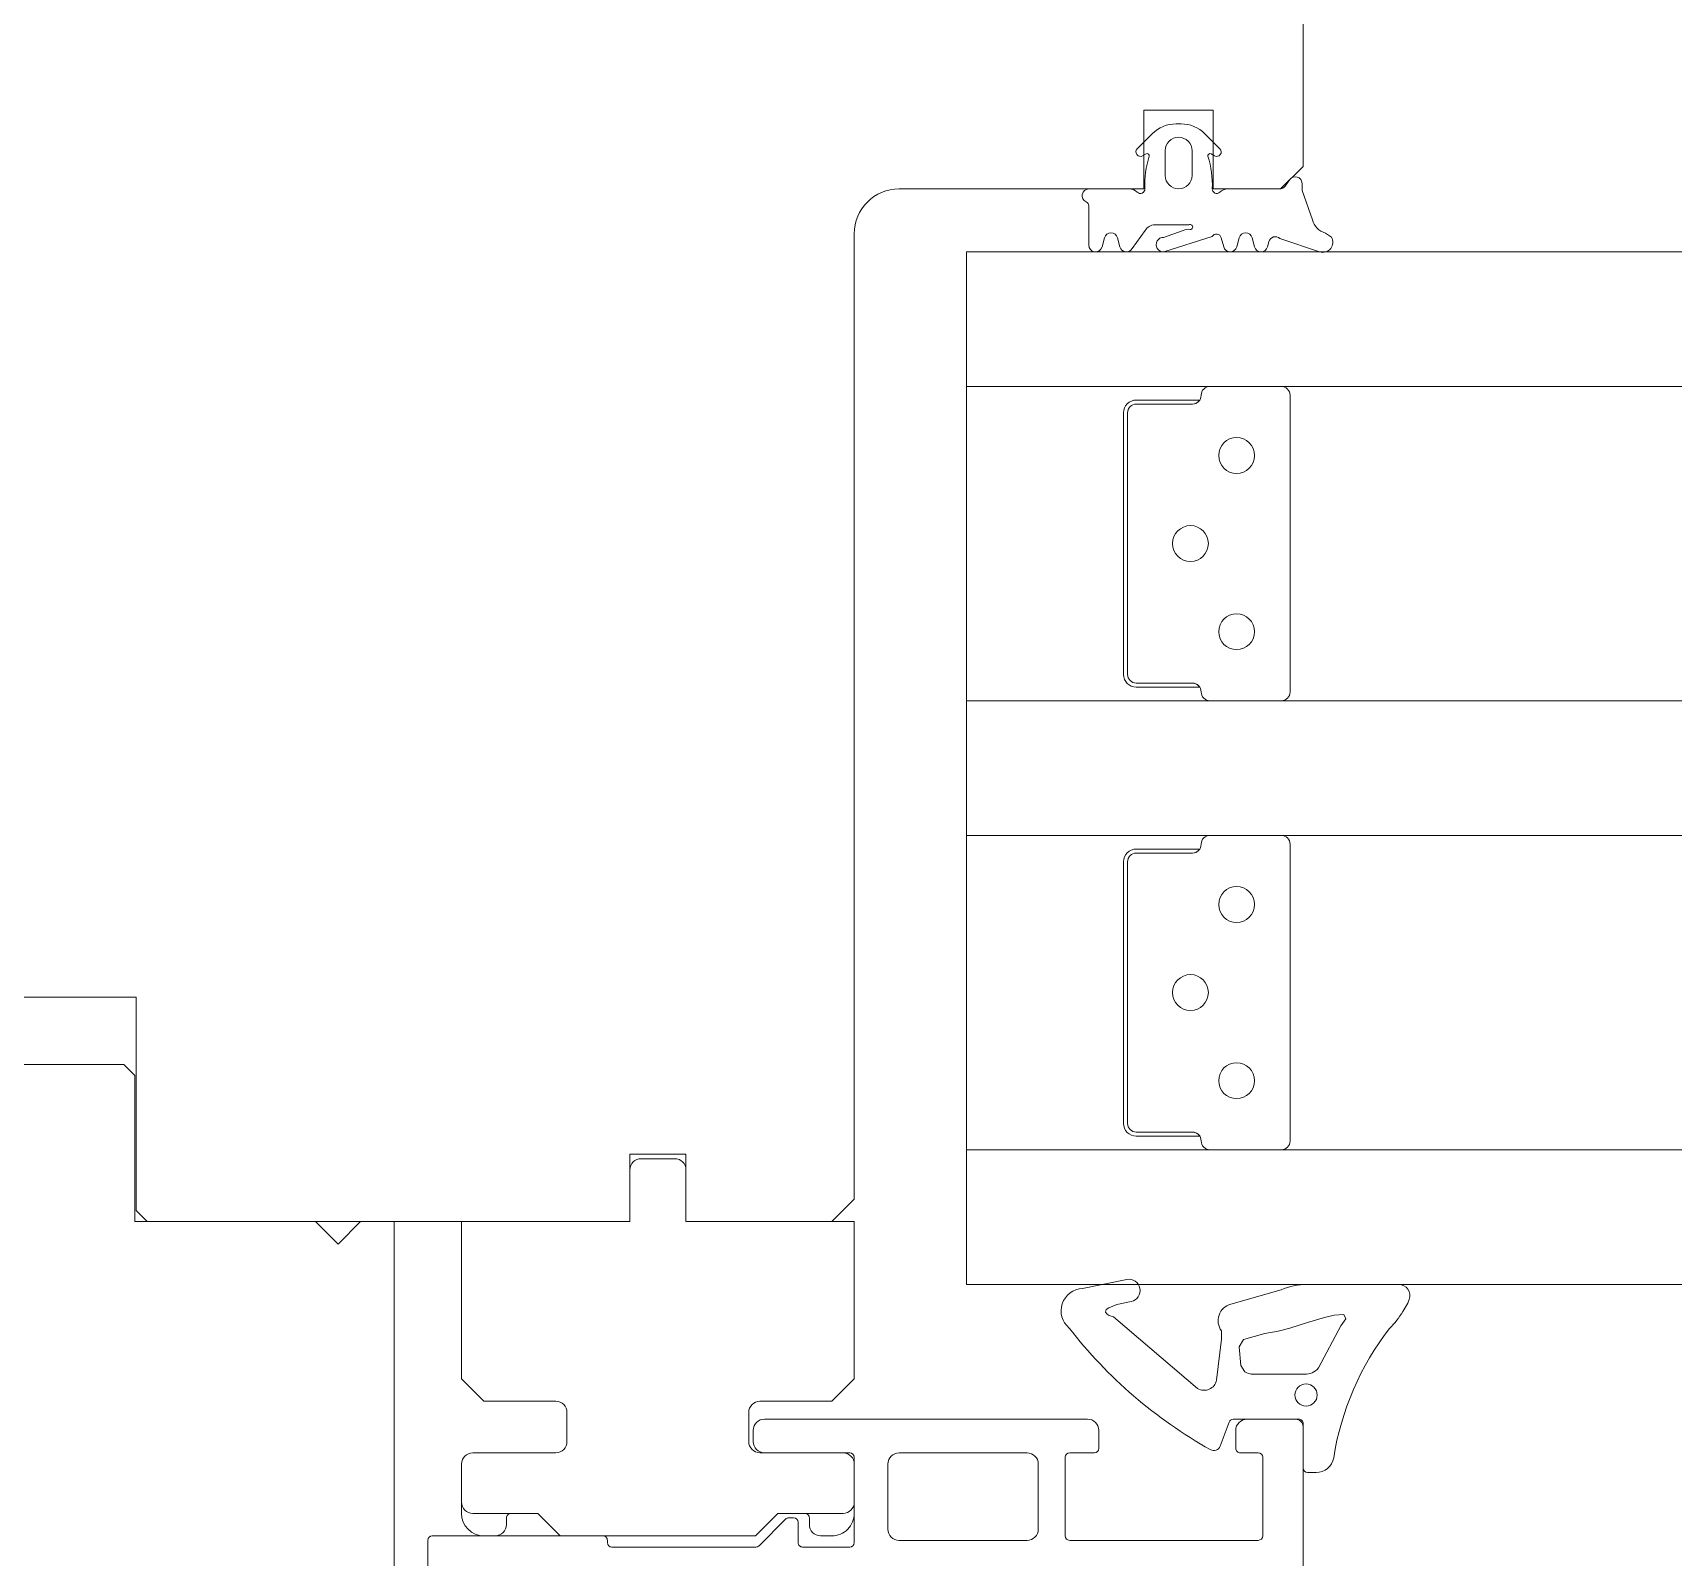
# Model space of a CAD drawing. Header units: metres. Extents: x 2.1 to 55.1, y 135.2 to 164.9.
# Drawn here: x 39.2343 to 39.3074, y 143.1817 to 143.2497 of the extents above; entities that cross this region are included whole.
import ezdxf

# ---------------------------------------------------------------- set-up
doc = ezdxf.new("R2010")
doc.units = ezdxf.units.M
doc.linetypes.add('AUSGEZOGEN', pattern=[0])
doc.layers.add('XR$1$Fenster', color=7, linetype='AUSGEZOGEN', lineweight=18)

msp = doc.modelspace()

# ---------------------------------------------------------------- linework, layer by layer
at = {"layer": 'XR$1$Fenster', "linetype": 'AUSGEZOGEN', "lineweight": 13, "transparency": 33554687}
for p, q in [((39.29091144862478, 143.2436987318046), (39.29091148167347, 143.2626987318046)), ((39.28381144688539, 143.2426987441544), (39.2838114529733, 143.2461987441544)), ((39.2838114529733, 143.2461987441544), (39.28691145297331, 143.2461987387623)), ((39.28691145297331, 143.2461987387623), (39.28691144688538, 143.2426987387623)), ((39.28525157095191, 143.2455963844896), (39.28547779839771, 143.2455962235759)), ((39.28352200422717, 143.2444865520692), (39.28419079623412, 143.2451562302283)), ((39.28653818471582, 143.2451562260344), (39.28720697432986, 143.2444865454857)), ((39.28391356837366, 143.2442587749914), (39.2837636298639, 143.2441720854956)), ((39.28476495518208, 143.2432966021565), (39.28476569704785, 143.2444032608438)), ((39.28596549120569, 143.2443959893837), (39.28596478403576, 143.2432958309195)), ((39.28696534756948, 143.2441720797754), (39.28681540936949, 143.2442587698069)), ((39.28991144688538, 143.2426987335441), (39.29091144862478, 143.2436987318046)), ((39.27291144688541, 143.2426987631139), (39.28381144688539, 143.2426987441544)), ((39.28136466917208, 143.242694904696), (39.28317500059576, 143.2426949021616)), ((39.28691144688538, 143.2426987387623), (39.28991144688538, 143.2426987335441)), ((39.28755397155935, 143.2426948943381), (39.28986971324257, 143.2426948901022)), ((39.29011545910529, 143.2428228167438), (39.29031893462218, 143.2431134088219)), ((39.29086467993153, 143.2429413880885), (39.29086467975713, 143.2428437707397)), ((39.29086467975713, 143.2428437707397), (39.29086467958312, 143.2427463660349)), ((39.29087249080222, 143.2426216188152), (39.29133040003361, 143.2413258925187)), ((39.28136467495868, 143.2401949049293), (39.28136467813644, 143.2419366426736)), ((39.28582580828776, 143.2410948973229), (39.28431063427635, 143.2410949000299)), ((39.27091136861222, 143.1976987665928), (39.2709114434066, 143.2406987665927)), ((39.28206279134848, 143.2405215811063), (39.28195445256785, 143.2401172581621)), ((39.28275068418015, 143.2401172567395), (39.28264234684426, 143.2405215800709)), ((39.28387762112781, 143.2408449008035), (39.28330026941991, 143.2400449014712)), ((39.28469995901351, 143.2405397019964), (39.28557179122369, 143.2408488340796)), ((39.28685805473992, 143.2405725435818), (39.28470853538779, 143.2398948990898)), ((39.28737475111081, 143.2401172487434), (39.28726641377491, 143.2405215720749)), ((39.2880626453872, 143.2405215706523), (39.28795430660658, 143.240117247708)), ((39.28875053821888, 143.2401172462855), (39.28864220088298, 143.2405215696169)), ((39.29165030028921, 143.2398948869945), (39.28988015833684, 143.2404939437563)), ((39.29190653791469, 143.2407262445725), (39.29217400789815, 143.2405535556058)), ((39.2759114419875, 143.239898757668), (39.27591143155107, 143.233898757668)), ((39.27591144198786, 143.2398989651218), (40.69791238596623, 143.239899373737)), ((39.28939162391417, 143.2403468774398), (39.28933009371465, 143.24011724525)), ((39.27591140719941, 143.219898757668), (39.27591143155107, 143.233898757668)), ((40.6979123755298, 143.233899373737), (39.27591143155143, 143.2338989651218)), ((39.28994143155105, 143.2338987332641), (39.28676143155106, 143.2338987387954)), ((39.28630143049872, 143.2332937395956), (39.28348143049872, 143.2332937445007)), ((39.28598143018562, 143.2331137401522), (39.28348143018562, 143.2331137445007)), ((39.28348143018562, 143.2331137445007), (39.28598143018562, 143.2331137401522)), ((39.28630143047622, 143.2332808046275), (39.28630143049872, 143.2332937395956)), ((39.28637143087269, 143.2335087394738), (39.28637143086399, 143.2335037394738)), ((39.29033140787775, 143.2202887325858), (39.29033143087268, 143.2335087325858)), ((39.28291142950727, 143.2327237454921), (39.2829114092432, 143.2210737454922)), ((39.28309142950726, 143.232723745179), (39.28309140924319, 143.221073745179)), ((39.28309140924319, 143.221073745179), (39.28309142950726, 143.232723745179)), ((39.28348140856482, 143.2206837445007), (39.28598140856482, 143.2206837401522)), ((39.28598140856482, 143.2206837401522), (39.28348140856482, 143.2206837445007)), ((39.27591139676299, 143.213898757668), (39.27591140719941, 143.219898757668)), ((40.69791235117815, 143.2198993737371), (39.27591140719978, 143.2198989651218)), ((39.28348140825174, 143.2205037445007), (39.28630140825173, 143.2205037395956)), ((39.28630140825173, 143.2205037395956), (39.28630140827423, 143.2205166745637)), ((39.28637140788646, 143.2202937394738), (39.28637140787776, 143.2202887394738)), ((39.28676140719939, 143.2198987387954), (39.2899414071994, 143.2198987332641)), ((39.27591137241133, 143.199898757668), (39.27591139676299, 143.213898757668)), ((39.27591139676335, 143.2138989651218), (40.69791234074172, 143.2138993737371)), ((39.28637139608461, 143.2135087394738), (39.28637139607591, 143.2135037394738)), ((39.28994139676297, 143.2138987332642), (39.28676139676298, 143.2138987387955)), ((39.29033137308966, 143.2002887325858), (39.2903313960846, 143.2135087325858)), ((39.28291139471918, 143.2127237454922), (39.28291137445512, 143.2010737454922)), ((39.28309139471917, 143.2127237451791), (39.28309137445511, 143.2010737451791)), ((39.28309137445511, 143.2010737451791), (39.28309139471917, 143.2127237451791)), ((39.28598139539754, 143.2131137401522), (39.28348139539754, 143.2131137445007)), ((39.28348139539754, 143.2131137445007), (39.28598139539754, 143.2131137401522)), ((39.28630139571063, 143.2132937395956), (39.28348139571064, 143.2132937445007)), ((39.28630139568813, 143.2132808046275), (39.28630139571063, 143.2132937395956)), ((39.22891138426692, 143.2066988396478), (39.23891138426691, 143.2066988222537)), ((39.23891138426691, 143.2066988222537), (39.23891136774257, 143.1971988222537)), ((39.23836137904868, 143.2036988232104), (39.22946137904871, 143.2036988386911)), ((39.23886137817899, 143.2031988223407), (39.23836137904868, 143.2036988232104)), ((39.23886136687287, 143.1966988223407), (39.23886137817899, 143.2031988223407)), ((39.28348137346366, 143.2005037445007), (39.28630137346365, 143.2005037395956)), ((39.28348137377674, 143.2006837445007), (39.28598137377674, 143.2006837401522)), ((39.28598137377674, 143.2006837401522), (39.28348137377674, 143.2006837445007)), ((39.28630137346365, 143.2005037395956), (39.28630137348615, 143.2005166745637)), ((39.28637137309838, 143.2002937394739), (39.28637137308967, 143.2002887394738)), ((39.26091136687283, 143.1966987839868), (39.26091137209104, 143.1996987839869)), ((39.26091137209104, 143.1996987839869), (39.26341137209104, 143.1996987796383)), ((39.26141297220025, 143.1994987831073), (39.26216297220026, 143.1994987818028)), ((39.26216297220026, 143.1994987818028), (39.26291297220025, 143.1994987804982)), ((39.26341137209104, 143.1996987796383), (39.26341136687282, 143.1966987796383)), ((39.2759113619749, 143.1938987576681), (39.27591137241133, 143.199898757668)), ((40.69791231639007, 143.1998993737371), (39.27591137241168, 143.1998989651218)), ((39.28676137241131, 143.1998987387955), (39.2899413724113, 143.1998987332642)), ((39.26091296732992, 143.1966987839801), (39.26091297133056, 143.198998783977)), ((39.26341297133056, 143.1989987796285), (39.26341296732993, 143.1966987796315)), ((39.26991136687281, 143.1966987683322), (39.27091136861222, 143.1976987665928)), ((39.24691136687284, 143.1966988083385), (39.23886136687287, 143.1966988223407)), ((39.23891136774257, 143.1971988222537), (39.23941136687285, 143.196698821384)), ((39.23941136687285, 143.196698821384), (39.26091136687283, 143.1966987839868)), ((39.24791136513343, 143.1956988065991), (39.24691136687284, 143.1966988083385)), ((39.24891136687284, 143.1966988048597), (39.24791136513343, 143.1956988065991)), ((39.25041136687284, 143.1966988022506), (39.24891136687284, 143.1966988048597)), ((39.25041133640056, 143.179180006674), (39.25041136687284, 143.1966988022506)), ((39.25341295515143, 143.1896987970451), (39.25341296732994, 143.1966987970374)), ((39.25341296732994, 143.1966987970374), (39.26091296732992, 143.1966987839801)), ((39.26341136687282, 143.1966987796383), (39.26991136687281, 143.1966987683322)), ((39.26341296732993, 143.1966987796315), (39.27091296732992, 143.1966987665978)), ((39.27091296732992, 143.1966987665978), (39.27091295515675, 143.1896987666056)), ((39.27591136197526, 143.1938989651218), (40.69791230595364, 143.1938993737371)), ((39.28305562344412, 143.1941172087297), (39.28107925614285, 143.193719892589)), ((39.28993500774333, 143.1936585938664), (39.28768789863492, 143.1930223968605)), ((39.28993500774335, 143.1936585938665), (39.28768789863494, 143.1930223968607)), ((39.29517367609287, 143.1938943275221), (39.29110071913943, 143.1938943346067)), ((39.29517367609287, 143.1938943275223), (39.29110071913943, 143.1938943346068)), ((39.28214413851353, 143.1927750203033), (39.2822587227599, 143.1928608625245)), ((39.28214413851354, 143.1927750203035), (39.2822587227599, 143.1928608625247)), ((39.2822587227599, 143.1928608625245), (39.28261310033816, 143.1930082391395)), ((39.28261310033816, 143.1930082391395), (39.28325271370077, 143.1931368231836)), ((39.29536101964946, 143.1926936169677), (39.29549411007311, 143.1929096709046)), ((39.29536101964947, 143.1926936169679), (39.29549411007311, 143.1929096709048)), ((39.28210553454139, 143.1926697416507), (39.28214413851354, 143.1927750203035)), ((39.28217842213706, 143.1925744561096), (39.28210553454138, 143.1926697416505)), ((39.28217842213708, 143.1925744561098), (39.28210553454139, 143.1926697416507)), ((39.28226603403386, 143.1925207544214), (39.28217842213706, 143.1925744561096)), ((39.28247059700109, 143.1924481415298), (39.28226603403386, 143.1925207544214)), ((39.28621314590577, 143.1892610936388), (39.28247059700109, 143.1924481415298)), ((39.28621314590578, 143.1892610936389), (39.28247059700109, 143.1924481415299)), ((39.29031819773577, 143.1919563694104), (39.29110556216872, 143.1921980080402)), ((39.29110556216872, 143.1921980080402), (39.29186555628006, 143.1924202219155)), ((39.29186555628006, 143.1924202219157), (39.29230479741604, 143.1925267949781)), ((39.29230479741604, 143.192526794978), (39.29272981438496, 143.1925534451774)), ((39.29281816310395, 143.1923667568678), (39.29259486921964, 143.1920524583655)), ((39.29272981438496, 143.1925534451774), (39.29281816310395, 143.1923667568678)), ((39.29272981438496, 143.1925534451776), (39.29281816310397, 143.192366756868)), ((39.28727187262892, 143.191464350009), (39.28706184981402, 143.1896336724256)), ((39.28727187262893, 143.1914643500092), (39.28706184981402, 143.1896336724258)), ((39.28727187326169, 143.191828135347), (39.28727187262892, 143.191464350009)), ((39.28727187326169, 143.1918281353471), (39.28727187262893, 143.1914643500092)), ((39.2882553895229, 143.1914433257656), (39.28806873854099, 143.1911175674128)), ((39.28920773260703, 143.1917075809482), (39.2882553895229, 143.1914433257654)), ((39.2892086609766, 143.1917075842777), (39.28979933630647, 143.1918128273038)), ((39.28979933630647, 143.1918128273038), (39.29031819773577, 143.1919563694104)), ((39.29259486921964, 143.1920524583655), (39.2915991077402, 143.1901797876797)), ((39.28806873854099, 143.1911175674126), (39.2881374000176, 143.1902882579246)), ((39.2881374000176, 143.1902882579246), (39.28832182772098, 143.1900045047457)), ((39.2881374000176, 143.1902882579248), (39.28832182772098, 143.1900045047459)), ((39.28832182772098, 143.1900045047459), (39.28840734268535, 143.1899646362532)), ((39.28840734268533, 143.189964636253), (39.28848193246038, 143.1899372909389)), ((39.28848193246038, 143.1899372909391), (39.28855441683881, 143.1899158602729)), ((39.25441295341165, 143.1886987953042), (39.25341295515143, 143.1896987970451)), ((39.27091295515675, 143.1896987666056), (39.26991295341772, 143.1886987683435)), ((39.2885544168388, 143.1899158602727), (39.28859722572561, 143.1899052708069)), ((39.28859722572561, 143.1899052708069), (39.28865839526711, 143.1898938041429)), ((39.29097491123434, 143.1898938019204), (39.28865839526721, 143.1898938041429)), ((39.29097491123434, 143.1898938019206), (39.28865839526721, 143.1898938041431)), ((39.25761295340045, 143.1886987897344), (39.25441295341165, 143.1886987953042)), ((39.26991295341772, 143.1886987683435), (39.26671295342893, 143.1886987739058)), ((39.25811295026875, 143.1868987888703), (39.25811295252999, 143.1881987888647)), ((39.26621295255999, 143.1881987747755), (39.26621295029877, 143.1868987747811)), ((39.28131245713601, 143.1878987485169), (39.26691295200077, 143.1878987735635)), ((39.28722229039548, 143.1866917340898), (39.28761210913898, 143.1877627468843)), ((39.2878000477609, 143.1878943402331), (39.29058175491691, 143.1878943353946)), ((39.29071295215664, 143.1878987323823), (39.28841313083095, 143.1878987363826)), ((39.26641295113106, 143.1873987744332), (39.26641295026137, 143.1868987744332)), ((39.28181245487477, 143.1865987476472), (39.2818124562663, 143.1873987476472)), ((39.28791312996125, 143.1873987372523), (39.28791312856972, 143.1865987370357)), ((39.2909129399808, 143.1808987317979), (39.29091295180876, 143.1876987320344)), ((39.2909129515729, 143.1875631375864), (39.29091294836291, 143.1857176806066)), ((39.2909129515729, 143.1875631375866), (39.29091294836291, 143.1857176806067)), ((39.25391294943646, 143.1863987961757), (39.25761294939906, 143.1863987897399)), ((39.26671294942906, 143.1863987739113), (39.27041294939166, 143.1863987674756)), ((39.26691294939165, 143.1863987735635), (39.27071294939166, 143.1863987669537)), ((39.27861294954755, 143.1863987532124), (39.27291294939165, 143.186398763127)), ((39.28051294933418, 143.1863987499076), (39.2816124545269, 143.1863987479951)), ((39.28811312822186, 143.1863987366878), (39.28891294954754, 143.1863987352966)), ((39.25341294560977, 143.1841987970527), (39.25341294856675, 143.1858987970454)), ((39.27091294904378, 143.1861987666059), (39.27091294637739, 143.1846658369886)), ((39.27091294852196, 143.1858987666059), (39.27091294556497, 143.1841987666131)), ((39.27241294852195, 143.1858987639968), (39.2724129434777, 143.1829987779227)), ((39.27911294363361, 143.1829987662687), (39.27911294867786, 143.1858987523428)), ((39.2803129428984, 143.1826987641814), (39.28031294898629, 143.1861987502555)), ((39.28911294919966, 143.1861987349487), (39.28911294311176, 143.1826987488746)), ((39.29111294801503, 143.1855176802587), (39.29148913705198, 143.1855176796043)), ((39.29111294801503, 143.1855176802588), (39.29148913705199, 143.1855176796045)), ((39.25341294560977, 143.1841987970454), (39.25341294474006, 143.1836987970527)), ((39.27091294637739, 143.1846658369886), (39.27091294243407, 143.1823987805318)), ((39.27091294556497, 143.1841987666059), (39.27091294469526, 143.1836987666131)), ((39.25561294471767, 143.183698793226), (39.25391294474007, 143.183698796183)), ((39.25541294471767, 143.1836987935739), (39.25391294474007, 143.183698796183)), ((39.25541294384796, 143.1831987935739), (39.25541294436979, 143.1834987935738)), ((39.25681294471767, 143.1836987911387), (39.25541294471767, 143.1836987935739)), ((39.25781294297825, 143.1826987893993), (39.25681294471767, 143.1836987911387)), ((39.26751294471766, 143.183698772527), (39.26651294297825, 143.1826987742665)), ((39.26785436563998, 143.1834401932894), (39.26667153478878, 143.1822573665531)), ((39.26891294471766, 143.1836987700919), (39.26751294471766, 143.183698772527)), ((39.26821294436978, 143.1834987713095), (39.2679957870981, 143.1834987716872)), ((39.26871294471766, 143.1836987704398), (39.27041294469526, 143.1836987674828)), ((39.26891294384796, 143.1831987700919), (39.26891294436977, 143.1834987700919)), ((39.27041294469526, 143.1836987674828), (39.26891294471766, 143.1836987700919)), ((39.25971294296451, 143.1826987862809), (39.25211294296451, 143.1826987995004)), ((39.25441294300066, 143.1826987953133), (39.25491294297827, 143.1826987944436)), ((39.26216294297825, 143.1826987818329), (39.25781294297825, 143.1826987893993)), ((39.26651294297825, 143.1826987742665), (39.26216294297825, 143.1826987818329)), ((39.26841294245646, 143.1823987848803), (39.2684129440219, 143.1832987709616)), ((39.26991294295586, 143.1826987683525), (39.26941294297825, 143.1826987692222)), ((39.25191294261663, 143.1824987998482), (39.25191293983358, 143.1808987996347)), ((39.25991294244271, 143.1823987996652), (39.25991294261662, 143.182498785933)), ((39.26653011333065, 143.1821987881553), (39.26011294209483, 143.1821987993173)), ((39.27071294208619, 143.1821987808797), (39.26861294210858, 143.1821987845324)), ((39.272912942608, 143.182498777053), (39.27861294276389, 143.1824987671384)), ((39.28891294276387, 143.1824987492225), (39.28051294255052, 143.1824987638335))]:
    msp.add_line(p, q, dxfattribs=at)
for centre, radius in [((39.28795142620239, 143.2308237367255), 0.0008), ((39.28589141937523, 143.2268987403087), 0.0008), ((39.28795141254806, 143.2229737367255), 0.0008), ((39.2879513914143, 143.2108237367256), 0.0008), ((39.28589138458715, 143.2068987403087), 0.0008), ((39.28795137775998, 143.2029737367256), 0.0008), ((39.29104483351561, 143.1889715287992), 0.0004975995980441894), ((39.2910448335156, 143.1889715287994), 0.0004975995980441894)]:
    msp.add_circle(centre, radius, dxfattribs=at)
for centre, radius, start, end in [((39.28525254639386, 143.24409571945), 0.001500665356587004, 90.03724262132589, 135.0334602214272), ((39.28547681795125, 143.2440961057799), 0.00150011811635233, 44.96633504863584, 89.9625526492187), ((39.28536557454443, 143.2443963940189), 0.0005999167977170056, 359.9613548185454, 179.3441612628648), ((39.28366350303246, 143.2443452132055), 0.000199996465724908, 135.0324001141379, 300.0425499536802), ((39.28787050239793, 143.2428950978311), 0.004010691691120327, 161.7762385165799, 182.7208520869074), ((39.28396364063607, 143.2441722285235), 9.998761204555251e-05, 346.776813338982, 120.0519263610839), ((39.28676533679783, 143.244172223518), 9.998761204389728e-05, 59.94786891334765, 193.2229819361451), ((39.28285847047257, 143.2428951067856), 0.004010691691110766, 357.2796186555652, 18.22355675328337), ((39.28706547501955, 143.2443452071275), 0.0001999964657248329, 239.9572453154084, 44.96739515846984), ((39.28536487169563, 143.2432994628581), 0.0005999233341336366, 180.2732128296292, 359.6531289710102), ((39.2729114434066, 143.2406987631139), 0.002, 89.99990033943095, 179.9999003392274), ((39.2813646687521, 143.242394904696), 0.0002999999999997581, 89.99991978827686, 246.4229948376047), ((39.28317499970246, 143.2421949021615), 0.0005000000000018195, 45.62214287247284, 89.99989763519615), ((39.28366456530313, 143.2426952167424), 0.0001999922550870146, 225.6221432053651, 2.720852418565985), ((39.28706440685021, 143.2426952106696), 0.000199992258022922, 177.2653970910719, 314.3776523968498), ((39.28755397066605, 143.2421948943381), 0.0005000000000028573, 89.99989763601036, 134.377652400045), ((39.28986971379133, 143.2429948901022), 0.0003000000000010926, 269.9998951960584, 324.999900333425), ((39.29056467993616, 143.2429413354635), 0.0003000000000007143, 0.01005063698148137, 144.999900333425), ((39.29186467958313, 143.2427463642483), 0.001000000000019953, 179.9998976343819, 187.1660551058255), ((39.28116467813644, 143.2419366430309), 0.0002000000000015805, 359.9998976441526, 66.42299483806842), ((39.28431063338305, 143.2405949000299), 0.000499999999997272, 89.99989763519613, 149.9998976369923), ((39.28588319776613, 143.2410012807785), 0.0001098071473446363, 270.1831577724036, 121.5094256351475), ((39.29214719866522, 143.2415340686243), 0.0008429100162969461, 194.2984682585052, 253.410556633889), ((39.28235256895765, 143.2404439348751), 0.0002999999999998129, 14.99989763285675, 164.9998976378867), ((39.28468883084622, 143.2402170954937), 0.0003227983762171808, 88.02439099010013, 273.4996749562973), ((39.28580053522898, 143.2403374096569), 0.0005602488376301034, 81.47895593540089, 114.0974612785655), ((39.28705166895936, 143.2404624137757), 0.0002227443381076419, 15.40191502252215, 150.3683253615576), ((39.28835242299637, 143.240443924421), 0.0003000000000018211, 14.99989763845116, 164.9998976378867), ((39.28968140152334, 143.2402692312085), 0.0002999999999995886, 48.50744590689882, 164.9998976326436), ((39.29179142801927, 143.2403202106379), 0.0004481263636225877, 251.6435070467089, 31.38005205814546), ((39.2816646749587, 143.2401949043933), 0.0003000000000003469, 179.9998976360104, 344.9998976326435), ((39.28304046206677, 143.2401949019353), 0.0002999999999996815, 194.9998976380999, 329.9998976344334), ((39.28766452899741, 143.2401948939392), 0.0002999999999998212, 194.9998976384511, 344.9998976326435), ((39.2890403161055, 143.2401948914813), 0.0002999999999998212, 194.9998976384511, 344.9998976378868), ((39.28676143087269, 143.2335087387954), 0.0003899999999994179, 89.99990034027125, 179.9999003392274), ((39.28994143087269, 143.2335087332641), 0.0003900000000003274, 359.9999003392274, 89.99990034027128), ((39.28348142950725, 143.2327237445007), 0.000569999999999709, 89.9999003392274, 179.9999003420843), ((39.28348142950725, 143.2327237445007), 0.0003900000000003274, 89.9999003392274, 179.9999003392274), ((39.28348142950725, 143.2327237445007), 0.0003899999999998727, 89.9999003392274, 179.9999003392274), ((39.28598143086399, 143.2335037401521), 0.0003899999999999011, 269.9999003392274, 359.9999003392274), ((39.28598143086399, 143.2335037401521), 0.0003900000000003274, 269.9999003392274, 325.1360623857441), ((39.28348140924321, 143.2210737445007), 0.0005700000000001637, 179.9999003392274, 269.9999003392274), ((39.28348140924321, 143.2210737445007), 0.0003899999999998727, 179.9999003392274, 269.9999003392274), ((39.28348140924321, 143.2210737445007), 0.0003900000000003274, 179.9999003392274, 269.9999003392274), ((39.28598140788646, 143.2202937401522), 0.0003900000000003274, 359.9999003350519, 89.99990034027128), ((39.28598140788646, 143.2202937401522), 0.0003900000000003419, 34.8637382932838, 89.99990034027128), ((39.28676140787777, 143.2202887387954), 0.0003900000000003274, 179.9999003350519, 269.9999003402713), ((39.28994140787776, 143.2202887332641), 0.0003900000000003274, 269.9999003402713, 359.9999003392274), ((39.2859813960759, 143.2135037401522), 0.0003899999999999011, 269.9999003402713, 359.9999003392274), ((39.28676139608461, 143.2135087387954), 0.0003900000000003274, 89.9999003392274, 179.9999003350519), ((39.2899413960846, 143.2135087332641), 0.0003900000000003274, 359.9999003350519, 89.9999003392274), ((39.28348139471919, 143.2127237445007), 0.000569999999999709, 89.99990033994163, 179.9999003392274), ((39.28348139471919, 143.2127237445007), 0.0003900000000003274, 89.99990034027128, 179.9999003392274), ((39.28348139471919, 143.2127237445007), 0.0003899999999998727, 89.99990034027125, 179.9999003392274), ((39.2859813960759, 143.2135037401522), 0.0003900000000003274, 269.9999003402713, 325.1360623857441), ((39.28348137445512, 143.2010737445007), 0.0005700000000001637, 179.9999003392274, 269.9999003399416), ((39.28348137445512, 143.2010737445007), 0.0003899999999998727, 179.9999003350519, 269.9999003392274), ((39.28348137445512, 143.2010737445007), 0.0003900000000003274, 179.9999003350519, 269.9999003392274), ((39.28598137309837, 143.2002937401522), 0.0003900000000003274, 359.9999003392274, 89.9999003392274), ((39.28598137309837, 143.2002937401522), 0.0003900000000003419, 34.8637382932838, 89.9999003392274), ((39.28676137308968, 143.2002887387955), 0.0003900000000003274, 179.9999003392274, 269.9999003402713), ((39.28994137308968, 143.2002887332641), 0.0003900000000003274, 269.9999003402713, 359.9999003392274), ((39.26141297133054, 143.1989987831073), 0.0005000000000001137, 89.9999003392274, 179.9999003392274), ((39.26291297133056, 143.1989987804982), 0.0005, 359.9999003392274, 89.99990033922741), ((39.28113179326779, 143.1927212734793), 0.001000000137830087, 93.01154158008006, 229.8572035789666), ((39.28113179326779, 143.1927212734795), 0.001000000137830087, 93.01154158008006, 229.8572035789666), ((39.28315416828956, 143.1936270158998), 0.0005000000970792493, 281.3668873340347, 101.3668212067938), ((39.28315416828958, 143.1936270158999), 0.0005000000970792493, 281.3668873340347, 101.366821206152), ((39.2911007178376, 143.1908943149262), 0.003000019680441993, 89.99997513708017, 112.8653932965085), ((39.2911007178376, 143.1908943149263), 0.003000019680441993, 89.99997513708017, 112.8653932965085), ((39.29517367522318, 143.1933943275221), 0.000500000000000108, 340.9740963745595, 89.99990033922741), ((39.29517367522318, 143.1933943275223), 0.000500000000000108, 340.9740963714804, 89.9999003392274), ((39.28789821485979, 143.1922795396949), 0.0007720554920987467, 105.807771727807, 215.7802899924659), ((39.28789821485979, 143.1922795396951), 0.0007720554920987467, 105.807771727807, 215.7802899924659), ((39.29411432243562, 143.1937596277432), 0.001620567972084734, 328.3667002941162, 340.9740963724903), ((39.29411432243562, 143.1937596277434), 0.001620567972084734, 328.3667002941162, 340.9740963724903), ((39.29168313640626, 143.1949592134475), 0.004319693572466366, 315.6164257223144, 328.3667002935229), ((39.29168313640626, 143.1949592134476), 0.004319693572466366, 315.6164257223144, 328.3667002935229), ((39.29695767415897, 143.2047304150395), 0.0208433264326006, 217.7949903305144, 240.7686154032314), ((39.29695767415897, 143.2047304150397), 0.0208433264326006, 217.7949903305144, 240.7686154031932), ((39.30462545713745, 143.1842515428353), 0.01249808194475796, 142.0486384424774, 171.1539484173629), ((39.30462545713746, 143.1842515428355), 0.01249808194475796, 142.0486384425801, 171.1539484174916), ((39.29099082798449, 143.1906832446778), 0.0007896031979224353, 268.8449586046943, 320.3863454712629), ((39.29099082798449, 143.190683244678), 0.0007896031979224353, 268.8449586046943, 320.3863454728517), ((39.28650131308691, 143.1897576007718), 0.0005740728676943936, 239.86960037964, 347.5330959194451), ((39.28650131308692, 143.1897576007719), 0.0005740728676943936, 239.86960037964, 347.5330959222149), ((39.25761295252999, 143.1881987897344), 0.0005000000000001137, 359.9999003392274, 89.99990025291986), ((39.26671295255999, 143.1881987739058), 0.0005, 89.99990042553492, 179.9999003392274), ((39.26691295113106, 143.1873987735635), 0.0005, 89.99990033922741, 179.9999003392274), ((39.2813124562663, 143.1873987485169), 0.0005000000000001137, 359.9999003392274, 89.9999003392274), ((39.28780004732919, 143.1876943424936), 0.0001999998100000054, 89.99985674157438, 159.9998698240073), ((39.28780004732918, 143.1876943424938), 0.0001999998100000054, 89.99985674157438, 159.9998698240073), ((39.28841312996125, 143.1873987363826), 0.0005000000000009095, 89.9999003392274, 179.9999003392274), ((39.29058175434083, 143.1875631381625), 0.0003311972320744693, 359.9999003405579, 89.99985673924469), ((39.29058175434083, 143.1875631381627), 0.0003311972320744693, 359.9999003405579, 89.99985673924469), ((39.29071295180876, 143.1876987323823), 0.0002000000000010687, 359.9999003392274, 89.99990034126296), ((39.25391294856675, 143.1858987961757), 0.0004999999999999148, 89.9999003392274, 179.9999003392274), ((39.25761295026876, 143.1868987897399), 0.0005, 269.9999003392274, 359.9999003392274), ((39.26671295029875, 143.1868987739114), 0.0005, 179.9999003392274, 269.9999003392274), ((39.26691295026136, 143.1868987735635), 0.0005, 179.9999003392274, 269.9999003392274), ((39.27041294852196, 143.1858987674756), 0.0005, 359.9999003359705, 89.9999003392274), ((39.27071294904378, 143.1861987669537), 0.0002000000000007276, 359.9999003473696, 89.99990033922741), ((39.27291294852195, 143.1858987631271), 0.0005, 89.99990034004162, 179.9999003392274), ((39.27861294867785, 143.1858987532125), 0.0005000000000002842, 359.9999003392274, 89.9999003392274), ((39.28051294898629, 143.1861987499076), 0.0002000000000009834, 89.99990034126296, 179.9999003392274), ((39.28161245487478, 143.1865987479951), 0.0001999999999979991, 269.9999003392274, 359.9999003392274), ((39.28694038277555, 143.1867943405897), 0.0002999999999999695, 237.47696856, 339.9999071388359), ((39.28694038277555, 143.1867943405898), 0.0002999999999999695, 237.4769685570816, 339.9999071388359), ((39.28811312856973, 143.1865987366878), 0.0001999999999972033, 179.9999003392274, 269.999900341263), ((39.28891294919966, 143.1861987352966), 0.0002000000000007276, 359.9999003392274, 89.99990033922741), ((39.29111294836292, 143.1857176802587), 0.0002000000000005002, 179.9999003392274, 269.9999003392274), ((39.29111294836292, 143.1857176802588), 0.0002000000000005002, 179.9999003392274, 269.9999003392274), ((39.2914891384435, 143.1863176796043), 0.000800000000000182, 269.9999003392274, 349.6170786547156), ((39.29148913844352, 143.1863176796045), 0.000800000000000182, 269.9999003392274, 349.6170786547156), ((39.25391294560978, 143.184198796183), 0.0005, 179.9999003392274, 269.9999003392274), ((39.25391294560978, 143.184198796183), 0.0005, 179.9999003392274, 269.9999003392274), ((39.27041294556497, 143.1841987674828), 0.0005, 269.9999003392274, 359.9999003392274), ((39.27041294556497, 143.1841987674828), 0.0004999999999996021, 269.9999003392274, 359.9999003392274), ((39.25441294474007, 143.1836987953133), 0.001, 179.9999003408558, 269.9999003396345), ((39.2556129443698, 143.183498793226), 0.000199999999999136, 89.99990033719186, 179.9999003392274), ((39.26799578675023, 143.1832987716872), 0.0001999999999970896, 89.99990033922741, 134.9999003405171), ((39.26821294402188, 143.1832987713095), 0.0002000000000006992, 359.9999003392274, 89.99990033922741), ((39.26871294436978, 143.1834987704398), 0.0001999999999969759, 359.9999003392274, 89.99990034126293), ((39.26991294469527, 143.1836987683525), 0.001, 269.9999003396345, 359.9999003408558), ((39.25211294261663, 143.1824987995004), 0.0002000000000007276, 89.99990034126296, 179.9999003392274), ((39.25491294384797, 143.1831987944435), 0.0005, 269.9999003400416, 359.9999003392274), ((39.25971294261664, 143.1824987862809), 0.0001999999999974307, 359.9999003392274, 89.99990034126296), ((39.26941294384797, 143.1831987692222), 0.0005, 179.9999003392274, 269.9999003392274), ((39.2729129434777, 143.182998777053), 0.0005, 179.9999003392274, 269.9999003392274), ((39.2786129436336, 143.1829987671383), 0.0005, 269.9999003400416, 359.9999003392274), ((39.28051294289839, 143.1826987638335), 0.0001999999999961801, 179.9999003473696, 269.999900341263), ((39.28891294311176, 143.1826987492225), 0.0002000000000001592, 269.999900341263, 359.9999003392274), ((39.26011294244272, 143.1823987993173), 0.0001999999999970896, 179.9999003392274, 269.9999003392274), ((39.26653011367854, 143.1823987881553), 0.0002000000000015169, 269.9999003392274, 314.9999003405171), ((39.26861294245646, 143.1823987845324), 0.0001999999999970896, 179.9999003392274, 269.999900341263), ((39.27071294243407, 143.1823987808797), 0.000200000000000955, 269.9999003392274, 359.9999003392274)]:
    msp.add_arc(centre, radius, start, end, dxfattribs=at)

doc.saveas('drawing.dxf')
